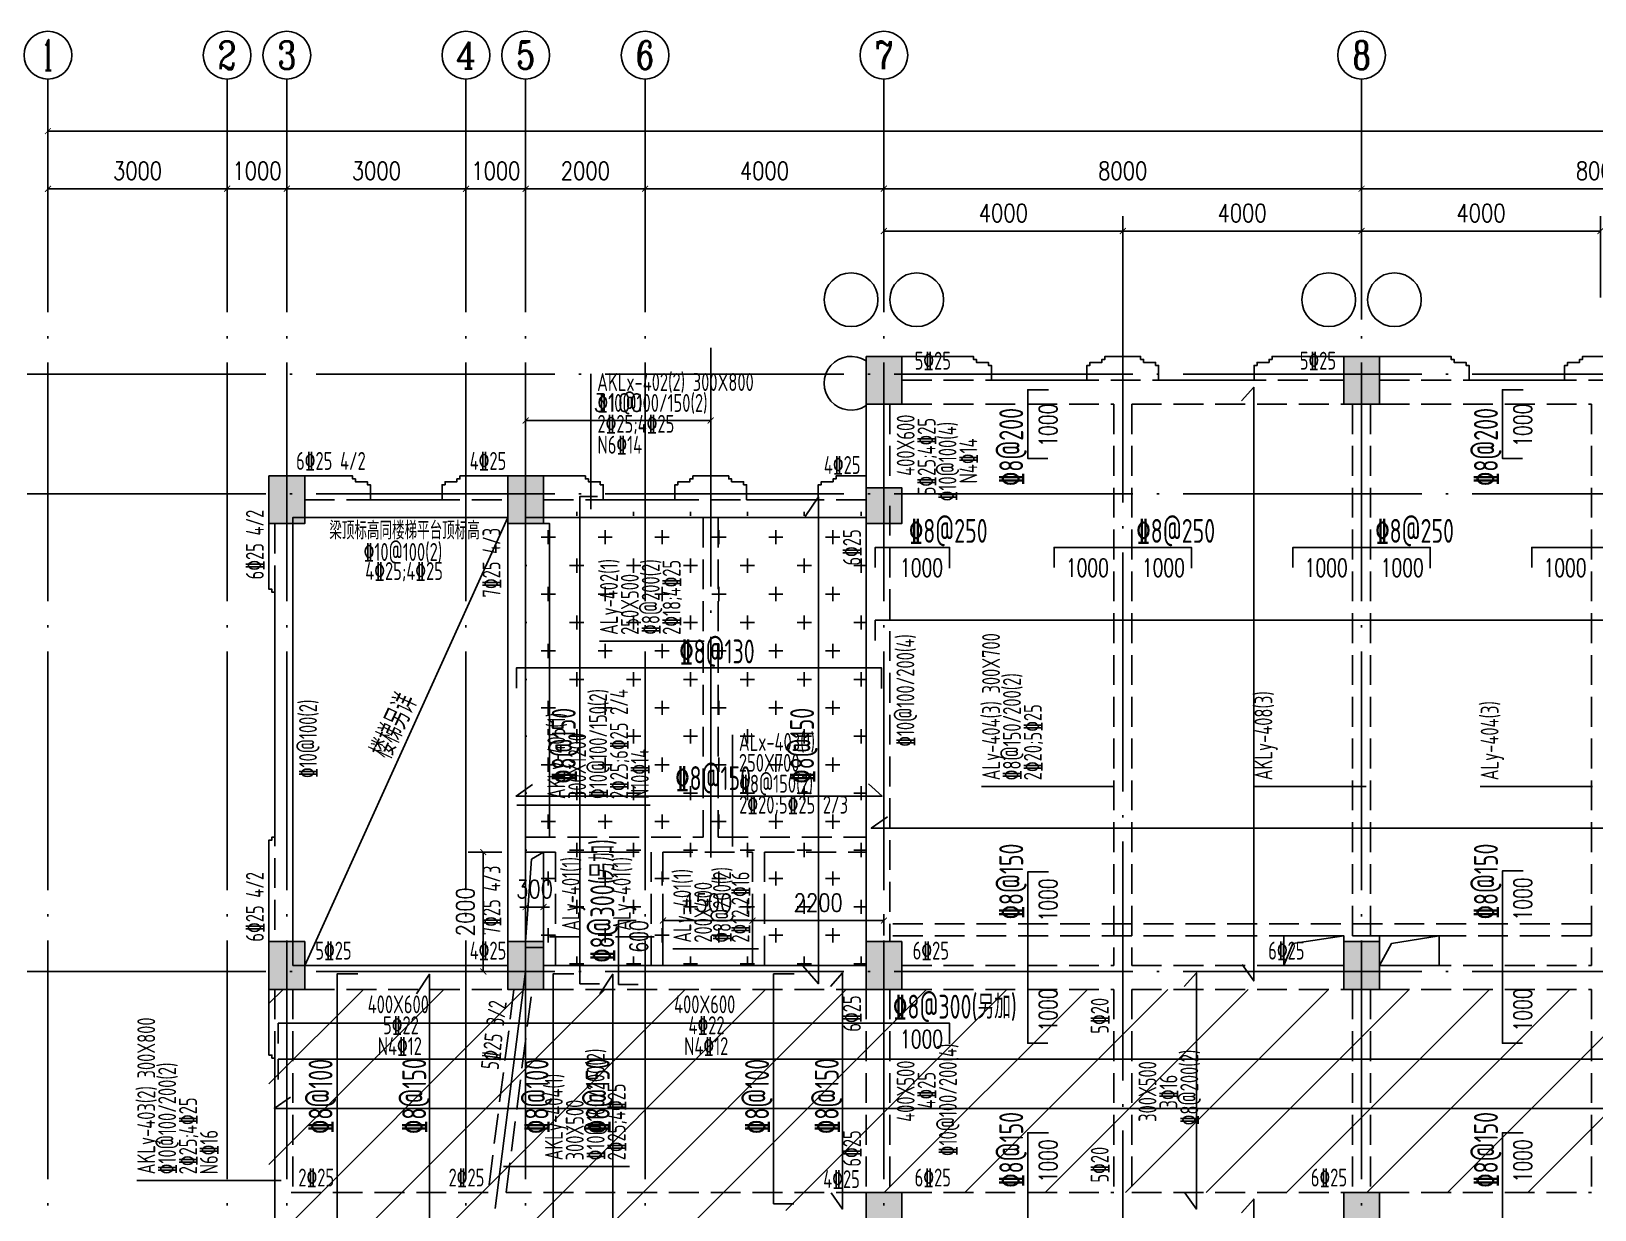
# Model space of a CAD drawing. Header units: millimetres. Extents: x 2998490 to 15040601, y 444546 to 7822218.
# Drawn here: x 14137990 to 14164175, y 7591313 to 7611047 of the extents above; entities that cross this region are included whole.
import ezdxf
from ezdxf.enums import TextEntityAlignment as Align

# ---------------------------------------------------------------- set-up
doc = ezdxf.new("R2010")
doc.units = ezdxf.units.MM
doc.header["$LTSCALE"] = 2000
doc.linetypes.add('DASH', pattern=[0.35, 0.25, -0.1])
doc.linetypes.add('DOTE', pattern=[2.42, 2, -0.2, 0.02, -0.2])
for name, color, linetype in [('3-AXIS', 3, 'Continuous'), ('3-AXIS_TEXT', 7, 'Continuous'), ('3-ban', 84, 'Continuous'), ('3-ban-hatch', 9, 'Continuous'), ('3-ban-rein', 1, 'Continuous'), ('3-ban-TEXT', 7, 'Continuous'), ('3-column-DOWN', 232, 'Continuous'), ('3-COLUMN-UP', 2, 'Continuous'), ('3-dote', 43, 'DOTE'), ('3-HATCH', 8, 'Continuous'), ('3-liang-rein-X', 54, 'Continuous'), ('3-liang-rein-Y', 130, 'Continuous'), ('3-liang-R截面-X', 50, 'Continuous'), ('3-liang-R截面-Y', 70, 'Continuous'), ('3-liang-s-1', 44, 'Continuous'), ('3-liang-xu', 120, 'DASH'), ('3-装饰线脚', 7, 'Continuous'), ('AXIS', 3, 'Continuous'), ('AXIS_TEXT', 7, 'Continuous')]:
    doc.layers.add(name, color=color, linetype=linetype)
doc.layers.add('3-零部件', color=73, linetype='Continuous', lineweight=5)
doc.styles.add('_TCH_AXIS', font='COMPLEX', dxfattribs={"bigfont": 'GBCBIG'})
doc.styles.add('COMPLEX', font='COMPLEX')
doc.styles.add('DIM_FONT', font='SIMPLEX', dxfattribs={"width": 0.8, "bigfont": 'HZTXT'})
doc.styles.add('TJ1', font='tj-romans1.shx', dxfattribs={"width": 0.8, "bigfont": 'tj-hztxt1.shx'})
doc.styles.add('TSSD_Rein', font='Tssdeng.shx', dxfattribs={"width": 0.7, "bigfont": 'hztxt.shx'})
doc.dimstyles.new('DIMN100', dxfattribs={"dimtxt": 300, "dimasz": 100, "dimexe": 250, "dimexo": 300, "dimgap": 150, "dimtad": 1, "dimdec": 0, "dimzin": 0, "dimdsep": 46, "dimtxsty": 'DIM_FONT', "dimblk": 'ARCHTICK', "dimcen": 0.09, "dimclrt": 7, "dimazin": 2, "dimtfac": 1, "dimtdec": 0, "dimtix": 1, "dimtmove": 2, "dimatfit": 3, "dimldrblk": 'ARCHTICK', "dimfxl": 0, "dimtolj": 1, "dimtzin": 0, "dimarcsym": 0})

# ---------------------------------------------------------------- blocks, each defined once
blk = doc.blocks.new('_ArchTick')
at = {"color": 0, "linetype": 'ByBlock', "const_width": 0.15}
blk.add_lwpolyline([(-0.5, -0.5), (0.5, 0.5)], dxfattribs=at)
blk = doc.blocks.new('*D465')
at = {"layer": 'AXIS', "color": 0, "lineweight": -2}
for p, q in [((14138270, 7607234), (14138270, 7608660)), ((14141270, 7607234), (14141270, 7608660)), ((14138270, 7608410), (14141270, 7608410))]:
    blk.add_line(p, q, dxfattribs=at)
at = {"layer": 'Defpoints', "color": 0}
for p in [(14141270, 7608410), (14138270, 7606934), (14141270, 7606934)]:
    blk.add_point(p, dxfattribs=at)
at = {"layer": 'AXIS', "color": 0, "lineweight": -2, "xscale": 100, "yscale": 100, "zscale": 100, "rotation": 180}
blk.add_blockref('_ArchTick', (14138270, 7608410), dxfattribs=at)
at = {"layer": 'AXIS', "color": 0, "lineweight": -2, "xscale": 100, "yscale": 100, "zscale": 100}
blk.add_blockref('_ArchTick', (14141270, 7608410), dxfattribs=at)
at = {"layer": 'AXIS', "color": 7, "insert": (14139770, 7608710), "char_height": 300, "attachment_point": 5, "style": 'DIM_FONT'}
blk.add_mtext('\\A1;3000', dxfattribs=at)
blk = doc.blocks.new('*D466')
at = {"layer": 'AXIS', "color": 0, "lineweight": -2}
for p, q in [((14141270, 7607234), (14141270, 7608660)), ((14142270, 7607234), (14142270, 7608660)), ((14141270, 7608410), (14141170, 7608410)), ((14141270, 7608410), (14142270, 7608410)), ((14142270, 7608410), (14142370, 7608410))]:
    blk.add_line(p, q, dxfattribs=at)
at = {"layer": 'Defpoints', "color": 0}
for p in [(14142270, 7608410), (14141270, 7606934), (14142270, 7606934)]:
    blk.add_point(p, dxfattribs=at)
at = {"layer": 'AXIS', "color": 0, "lineweight": -2, "xscale": 100, "yscale": 100, "zscale": 100}
blk.add_blockref('_ArchTick', (14141270, 7608410), dxfattribs=at)
at = {"layer": 'AXIS', "color": 0, "lineweight": -2, "xscale": 100, "yscale": 100, "zscale": 100, "rotation": 180}
blk.add_blockref('_ArchTick', (14142270, 7608410), dxfattribs=at)
at = {"layer": 'AXIS', "color": 7, "insert": (14141770, 7608710), "char_height": 300, "attachment_point": 5, "style": 'DIM_FONT'}
blk.add_mtext('\\A1;1000', dxfattribs=at)
blk = doc.blocks.new('*D467')
at = {"layer": 'AXIS', "color": 0, "lineweight": -2}
for p, q in [((14142270, 7607234), (14142270, 7608660)), ((14145271, 7607234), (14145271, 7608660)), ((14142270, 7608410), (14145271, 7608410))]:
    blk.add_line(p, q, dxfattribs=at)
at = {"layer": 'Defpoints', "color": 0}
for p in [(14145271, 7608410), (14142270, 7606934), (14145271, 7606934)]:
    blk.add_point(p, dxfattribs=at)
at = {"layer": 'AXIS', "color": 0, "lineweight": -2, "xscale": 100, "yscale": 100, "zscale": 100, "rotation": 180}
blk.add_blockref('_ArchTick', (14142270, 7608410), dxfattribs=at)
at = {"layer": 'AXIS', "color": 0, "lineweight": -2, "xscale": 100, "yscale": 100, "zscale": 100}
blk.add_blockref('_ArchTick', (14145271, 7608410), dxfattribs=at)
at = {"layer": 'AXIS', "color": 7, "insert": (14143771, 7608710), "char_height": 300, "attachment_point": 5, "style": 'DIM_FONT'}
blk.add_mtext('\\A1;3000', dxfattribs=at)
blk = doc.blocks.new('*D468')
at = {"layer": 'AXIS', "color": 0, "lineweight": -2}
for p, q in [((14145271, 7607234), (14145271, 7608660)), ((14146270, 7607234), (14146270, 7608660)), ((14145271, 7608410), (14145171, 7608410)), ((14145271, 7608410), (14146270, 7608410)), ((14146270, 7608410), (14146370, 7608410))]:
    blk.add_line(p, q, dxfattribs=at)
at = {"layer": 'Defpoints', "color": 0}
for p in [(14146270, 7608410), (14145271, 7606934), (14146270, 7606934)]:
    blk.add_point(p, dxfattribs=at)
at = {"layer": 'AXIS', "color": 0, "lineweight": -2, "xscale": 100, "yscale": 100, "zscale": 100}
blk.add_blockref('_ArchTick', (14145271, 7608410), dxfattribs=at)
at = {"layer": 'AXIS', "color": 0, "lineweight": -2, "xscale": 100, "yscale": 100, "zscale": 100, "rotation": 180}
blk.add_blockref('_ArchTick', (14146270, 7608410), dxfattribs=at)
at = {"layer": 'AXIS', "color": 7, "insert": (14145771, 7608710), "char_height": 300, "attachment_point": 5, "style": 'DIM_FONT'}
blk.add_mtext('\\A1;1000', dxfattribs=at)
blk = doc.blocks.new('*D469')
at = {"layer": 'AXIS', "color": 0, "lineweight": -2}
for p, q in [((14146270, 7607234), (14146270, 7608660)), ((14148270, 7607234), (14148270, 7608660)), ((14146270, 7608410), (14148270, 7608410))]:
    blk.add_line(p, q, dxfattribs=at)
at = {"layer": 'Defpoints', "color": 0}
for p in [(14148270, 7608410), (14146270, 7606934), (14148270, 7606934)]:
    blk.add_point(p, dxfattribs=at)
at = {"layer": 'AXIS', "color": 0, "lineweight": -2, "xscale": 100, "yscale": 100, "zscale": 100, "rotation": 180}
blk.add_blockref('_ArchTick', (14146270, 7608410), dxfattribs=at)
at = {"layer": 'AXIS', "color": 0, "lineweight": -2, "xscale": 100, "yscale": 100, "zscale": 100}
blk.add_blockref('_ArchTick', (14148270, 7608410), dxfattribs=at)
at = {"layer": 'AXIS', "color": 7, "insert": (14147270, 7608710), "char_height": 300, "attachment_point": 5, "style": 'DIM_FONT'}
blk.add_mtext('\\A1;2000', dxfattribs=at)
blk = doc.blocks.new('*D470')
at = {"layer": 'AXIS', "color": 0, "lineweight": -2}
for p, q in [((14148270, 7607234), (14148270, 7608660)), ((14152270, 7607234), (14152270, 7608660)), ((14148270, 7608410), (14152270, 7608410))]:
    blk.add_line(p, q, dxfattribs=at)
at = {"layer": 'Defpoints', "color": 0}
for p in [(14152270, 7608410), (14148270, 7606934), (14152270, 7606934)]:
    blk.add_point(p, dxfattribs=at)
at = {"layer": 'AXIS', "color": 0, "lineweight": -2, "xscale": 100, "yscale": 100, "zscale": 100, "rotation": 180}
blk.add_blockref('_ArchTick', (14148270, 7608410), dxfattribs=at)
at = {"layer": 'AXIS', "color": 0, "lineweight": -2, "xscale": 100, "yscale": 100, "zscale": 100}
blk.add_blockref('_ArchTick', (14152270, 7608410), dxfattribs=at)
at = {"layer": 'AXIS', "color": 7, "insert": (14150270, 7608710), "char_height": 300, "attachment_point": 5, "style": 'DIM_FONT'}
blk.add_mtext('\\A1;4000', dxfattribs=at)
blk = doc.blocks.new('*D471')
at = {"layer": 'AXIS', "color": 0, "lineweight": -2}
for p, q in [((14152270, 7607234), (14152270, 7608660)), ((14160270, 7607234), (14160270, 7608660)), ((14152270, 7608410), (14160270, 7608410))]:
    blk.add_line(p, q, dxfattribs=at)
at = {"layer": 'Defpoints', "color": 0}
for p in [(14160270, 7608410), (14152270, 7606934), (14160270, 7606934)]:
    blk.add_point(p, dxfattribs=at)
at = {"layer": 'AXIS', "color": 0, "lineweight": -2, "xscale": 100, "yscale": 100, "zscale": 100, "rotation": 180}
blk.add_blockref('_ArchTick', (14152270, 7608410), dxfattribs=at)
at = {"layer": 'AXIS', "color": 0, "lineweight": -2, "xscale": 100, "yscale": 100, "zscale": 100}
blk.add_blockref('_ArchTick', (14160270, 7608410), dxfattribs=at)
at = {"layer": 'AXIS', "color": 7, "insert": (14156270, 7608710), "char_height": 300, "attachment_point": 5, "style": 'DIM_FONT'}
blk.add_mtext('\\A1;8000', dxfattribs=at)
blk = doc.blocks.new('*D472')
at = {"layer": 'AXIS', "color": 0, "lineweight": -2}
for p, q in [((14160270, 7607234), (14160270, 7608660)), ((14168270, 7607234), (14168270, 7608660)), ((14160270, 7608410), (14168270, 7608410))]:
    blk.add_line(p, q, dxfattribs=at)
at = {"layer": 'Defpoints', "color": 0}
for p in [(14168270, 7608410), (14160270, 7606934), (14168270, 7606934)]:
    blk.add_point(p, dxfattribs=at)
at = {"layer": 'AXIS', "color": 0, "lineweight": -2, "xscale": 100, "yscale": 100, "zscale": 100, "rotation": 180}
blk.add_blockref('_ArchTick', (14160270, 7608410), dxfattribs=at)
at = {"layer": 'AXIS', "color": 0, "lineweight": -2, "xscale": 100, "yscale": 100, "zscale": 100}
blk.add_blockref('_ArchTick', (14168270, 7608410), dxfattribs=at)
at = {"layer": 'AXIS', "color": 7, "insert": (14164270, 7608710), "char_height": 300, "attachment_point": 5, "style": 'DIM_FONT'}
blk.add_mtext('\\A1;8000', dxfattribs=at)
blk = doc.blocks.new('_AXISO')
blk.add_circle((0, 0), 0.5)
at = {"layer": '3-AXIS_TEXT', "style": 'COMPLEX', "width": 1.041667}
blk.add_attdef('A', text='', height=0.56, dxfattribs=at).set_placement((-0.25, -0.28), (0.25, -0.28), align=Align.FIT)
blk = doc.blocks.new('*D479')
at = {"layer": 'AXIS', "color": 0, "lineweight": -2}
for p, q in [((14138270, 7607536), (14138270, 7609626)), ((14214520, 7607536), (14214520, 7609626)), ((14138270, 7609376), (14214520, 7609376))]:
    blk.add_line(p, q, dxfattribs=at)
at = {"layer": 'Defpoints', "color": 0}
for p in [(14214520, 7609376), (14138270, 7607236), (14214520, 7607236)]:
    blk.add_point(p, dxfattribs=at)
at = {"layer": 'AXIS', "color": 0, "lineweight": -2, "xscale": 100, "yscale": 100, "zscale": 100, "rotation": 180}
blk.add_blockref('_ArchTick', (14138270, 7609376), dxfattribs=at)
at = {"layer": 'AXIS', "color": 0, "lineweight": -2, "xscale": 100, "yscale": 100, "zscale": 100}
blk.add_blockref('_ArchTick', (14214520, 7609376), dxfattribs=at)
at = {"layer": 'AXIS', "color": 7, "insert": (14180271, 7609676), "char_height": 300, "attachment_point": 5, "style": 'DIM_FONT'}
blk.add_mtext('\\A1;76250', dxfattribs=at)
blk = doc.blocks.new('*D1151')
at = {"layer": '3-零部件', "color": 0, "lineweight": -2}
for p, q in [((14152270, 7606350), (14152270, 7607952)), ((14152270, 7607702), (14156270, 7607702)), ((14156270, 7606305), (14156270, 7607952))]:
    blk.add_line(p, q, dxfattribs=at)
at = {"layer": 'Defpoints', "color": 0}
for p in [(14156270, 7607702), (14152270, 7606050), (14156270, 7606005)]:
    blk.add_point(p, dxfattribs=at)
at = {"layer": '3-零部件', "color": 0, "lineweight": -2, "xscale": 100, "yscale": 100, "zscale": 100, "rotation": 180}
blk.add_blockref('_ArchTick', (14152270, 7607702), dxfattribs=at)
at = {"layer": '3-零部件', "color": 0, "lineweight": -2, "xscale": 100, "yscale": 100, "zscale": 100}
blk.add_blockref('_ArchTick', (14156270, 7607702), dxfattribs=at)
at = {"layer": '3-零部件', "color": 7, "insert": (14154270, 7608002), "char_height": 300, "attachment_point": 5, "style": 'DIM_FONT'}
blk.add_mtext('\\A1;4000', dxfattribs=at)
blk = doc.blocks.new('*D1152')
at = {"layer": '3-零部件', "color": 0, "lineweight": -2}
for p, q in [((14156270, 7606305), (14156270, 7607952)), ((14156270, 7607702), (14160270, 7607702)), ((14160270, 7606218), (14160270, 7607952))]:
    blk.add_line(p, q, dxfattribs=at)
at = {"layer": 'Defpoints', "color": 0}
for p in [(14160270, 7607702), (14156270, 7606005), (14160270, 7605918)]:
    blk.add_point(p, dxfattribs=at)
at = {"layer": '3-零部件', "color": 0, "lineweight": -2, "xscale": 100, "yscale": 100, "zscale": 100, "rotation": 180}
blk.add_blockref('_ArchTick', (14156270, 7607702), dxfattribs=at)
at = {"layer": '3-零部件', "color": 0, "lineweight": -2, "xscale": 100, "yscale": 100, "zscale": 100}
blk.add_blockref('_ArchTick', (14160270, 7607702), dxfattribs=at)
at = {"layer": '3-零部件', "color": 7, "insert": (14158270, 7608002), "char_height": 300, "attachment_point": 5, "style": 'DIM_FONT'}
blk.add_mtext('\\A1;4000', dxfattribs=at)
blk = doc.blocks.new('*D1153')
at = {"layer": '3-零部件', "color": 0, "lineweight": -2}
for p, q in [((14160270, 7606218), (14160270, 7607952)), ((14160270, 7607702), (14164270, 7607702)), ((14164270, 7606589), (14164270, 7607952))]:
    blk.add_line(p, q, dxfattribs=at)
at = {"layer": 'Defpoints', "color": 0}
for p in [(14164270, 7607702), (14164270, 7606289), (14160270, 7605918)]:
    blk.add_point(p, dxfattribs=at)
at = {"layer": '3-零部件', "color": 0, "lineweight": -2, "xscale": 100, "yscale": 100, "zscale": 100, "rotation": 180}
blk.add_blockref('_ArchTick', (14160270, 7607702), dxfattribs=at)
at = {"layer": '3-零部件', "color": 0, "lineweight": -2, "xscale": 100, "yscale": 100, "zscale": 100}
blk.add_blockref('_ArchTick', (14164270, 7607702), dxfattribs=at)
at = {"layer": '3-零部件', "color": 7, "insert": (14162270, 7608002), "char_height": 300, "attachment_point": 5, "style": 'DIM_FONT'}
blk.add_mtext('\\A1;4000', dxfattribs=at)
blk = doc.blocks.new('*D1635')
at = {"layer": '3-ban', "color": 0, "lineweight": -2}
for p, q in [((14146270, 7604252), (14146270, 7604778)), ((14149370, 7604252), (14149370, 7604778)), ((14146270, 7604528), (14149370, 7604528))]:
    blk.add_line(p, q, dxfattribs=at)
at = {"layer": 'Defpoints', "color": 0}
for p in [(14149370, 7604528), (14146270, 7603952), (14149370, 7603952)]:
    blk.add_point(p, dxfattribs=at)
at = {"layer": '3-ban', "color": 0, "lineweight": -2, "xscale": 100, "yscale": 100, "zscale": 100, "rotation": 180}
blk.add_blockref('_ArchTick', (14146270, 7604528), dxfattribs=at)
at = {"layer": '3-ban', "color": 0, "lineweight": -2, "xscale": 100, "yscale": 100, "zscale": 100}
blk.add_blockref('_ArchTick', (14149370, 7604528), dxfattribs=at)
at = {"layer": '3-ban', "color": 7, "insert": (14147820, 7604828), "char_height": 300, "attachment_point": 5, "style": 'DIM_FONT'}
blk.add_mtext('\\A1;3100', dxfattribs=at)
blk = doc.blocks.new('*D1636')
at = {"layer": '3-ban', "color": 0, "lineweight": -2}
for p, q in [((14146270, 7596382), (14146170, 7596382)), ((14146570, 7596382), (14146270, 7596382)), ((14146270, 7596252), (14146270, 7596132)), ((14146570, 7596382), (14146670, 7596382)), ((14146570, 7596252), (14146570, 7596132))]:
    blk.add_line(p, q, dxfattribs=at)
at = {"layer": 'Defpoints', "color": 0}
for p in [(14146270, 7596552), (14146570, 7596552), (14146270, 7596382)]:
    blk.add_point(p, dxfattribs=at)
at = {"layer": '3-ban', "color": 0, "lineweight": -2, "xscale": 100, "yscale": 100, "zscale": 100}
blk.add_blockref('_ArchTick', (14146270, 7596382), dxfattribs=at)
at = {"layer": '3-ban', "color": 0, "lineweight": -2, "xscale": 100, "yscale": 100, "zscale": 100, "rotation": 180}
blk.add_blockref('_ArchTick', (14146570, 7596382), dxfattribs=at)
at = {"layer": '3-ban', "color": 7, "insert": (14146420, 7596682), "char_height": 300, "attachment_point": 5, "style": 'DIM_FONT'}
blk.add_mtext('\\A1;300', dxfattribs=at)
blk = doc.blocks.new('*D1637')
at = {"layer": '3-ban', "color": 0, "lineweight": -2}
for p, q in [((14148570, 7596187), (14148570, 7595905)), ((14150070, 7596187), (14150070, 7595905)), ((14148570, 7596155), (14150070, 7596155))]:
    blk.add_line(p, q, dxfattribs=at)
at = {"layer": 'Defpoints', "color": 0}
for p in [(14148570, 7596487), (14150070, 7596487), (14150070, 7596155)]:
    blk.add_point(p, dxfattribs=at)
at = {"layer": '3-ban', "color": 0, "lineweight": -2, "xscale": 100, "yscale": 100, "zscale": 100, "rotation": 180}
blk.add_blockref('_ArchTick', (14148570, 7596155), dxfattribs=at)
at = {"layer": '3-ban', "color": 0, "lineweight": -2, "xscale": 100, "yscale": 100, "zscale": 100}
blk.add_blockref('_ArchTick', (14150070, 7596155), dxfattribs=at)
at = {"layer": '3-ban', "color": 7, "insert": (14149320, 7596455), "char_height": 300, "attachment_point": 5, "style": 'DIM_FONT'}
blk.add_mtext('\\A1;1500', dxfattribs=at)
blk = doc.blocks.new('*D1638')
at = {"layer": '3-ban', "color": 0, "lineweight": -2}
for p, q in [((14150070, 7596187), (14150070, 7595905)), ((14152270, 7596220), (14152270, 7595905)), ((14150070, 7596155), (14152270, 7596155))]:
    blk.add_line(p, q, dxfattribs=at)
at = {"layer": 'Defpoints', "color": 0}
for p in [(14150070, 7596487), (14152270, 7596520), (14152270, 7596155)]:
    blk.add_point(p, dxfattribs=at)
at = {"layer": '3-ban', "color": 0, "lineweight": -2, "xscale": 100, "yscale": 100, "zscale": 100, "rotation": 180}
blk.add_blockref('_ArchTick', (14150070, 7596155), dxfattribs=at)
at = {"layer": '3-ban', "color": 0, "lineweight": -2, "xscale": 100, "yscale": 100, "zscale": 100}
blk.add_blockref('_ArchTick', (14152270, 7596155), dxfattribs=at)
at = {"layer": '3-ban', "color": 7, "insert": (14151170, 7596455), "char_height": 300, "attachment_point": 5, "style": 'DIM_FONT'}
blk.add_mtext('\\A1;2200', dxfattribs=at)
blk = doc.blocks.new('*D1639')
at = {"layer": '3-ban', "color": 0, "lineweight": -2}
for p, q in [((14145870, 7597302), (14145310, 7597302)), ((14145560, 7597302), (14145560, 7595302)), ((14145670, 7595302), (14145310, 7595302))]:
    blk.add_line(p, q, dxfattribs=at)
at = {"layer": 'Defpoints', "color": 0}
for p in [(14146170, 7597302), (14145560, 7595302), (14145970, 7595302)]:
    blk.add_point(p, dxfattribs=at)
at = {"layer": '3-ban', "color": 0, "lineweight": -2, "xscale": 100, "yscale": 100, "zscale": 100}
for p, rotation in [((14145560, 7597302), 90), ((14145560, 7595302), 270)]:
    blk.add_blockref('_ArchTick', p, dxfattribs=dict(at, rotation=rotation))
at = {"layer": '3-ban', "color": 7, "insert": (14145260, 7596302), "char_height": 300, "attachment_point": 5, "rotation": 90, "style": 'DIM_FONT'}
blk.add_mtext('\\A1;2000', dxfattribs=at)

msp = doc.modelspace()

# ---------------------------------------------------------------- hatches: boundary and pattern name
at = {"layer": '3-ban-hatch'}
h = msp.add_hatch(dxfattribs=at)
h.set_pattern_fill('CROSS', color=8, scale=75, style=0)
h.set_pattern_definition([(0, (-2e-09, -84100), (476.25, 476.25), [238.125, -714.375]), (90, (119.06, -84219.06), (-476.25, 476.25), [238.125, -714.375])])
h.paths.add_polyline_path([(14146570.3, 7603002), (14146570.3, 7602902), (14146270.3, 7602902), (14146270.3, 7595702), (14146570.3, 7595702), (14146570.3, 7595402), (14151970.3, 7595402), (14151970.3, 7603002)])
h = msp.add_hatch(dxfattribs=at)
h.set_pattern_fill('ANSI31', color=8, scale=300, style=0)
h.set_pattern_definition([(45, (14.5, -84100), (-673.51921, 673.51921), [])])
h.paths.add_polyline_path([(14141970.3, 7595002), (14141970.3, 7588602), (14141381.5, 7588602), (14140876.7, 7588297.4), (14138273.2, 7585694.7), (14138044.1, 7585140.6), (14138044.1, 7581461.7), (14138274.4, 7580908.1), (14140876.5, 7578306), (14141430.6, 7578077), (14145109.9, 7578077), (14145663.9, 7578306.2), (14148265.6, 7580907.9), (14148495.3, 7581461.7), (14148495.3, 7583002), (14151970.3, 7583002), (14151970.3, 7588602), (14149970.3, 7588602), (14149970.3, 7591300), (14151970.3, 7591302), (14151970.3, 7591602), (14214820.3, 7591602), (14214820.3, 7595002)])
at = {"layer": '3-HATCH'}
for points in [[(14151970.3, 7605602), (14152570.3, 7605602), (14152570.3, 7604802), (14151970.3, 7604802)], [(14159970.3, 7605602), (14160570.3, 7605602), (14160570.3, 7604802), (14159970.3, 7604802)], [(14141970.3, 7603602), (14142570.3, 7603602), (14142570.3, 7602802), (14141970.3, 7602802)], [(14145970.3, 7603602), (14146570.3, 7603602), (14146570.3, 7602802), (14145970.3, 7602802)], [(14151970.3, 7602802), (14152570.3, 7602802), (14152570.3, 7603402), (14151970.3, 7603402)], [(14141970.3, 7595802), (14142570.3, 7595802), (14142570.3, 7595002), (14141970.3, 7595002)], [(14145970.3, 7595802), (14146570.3, 7595802), (14146570.3, 7595002), (14145970.3, 7595002)], [(14151970.3, 7595802), (14152570.3, 7595802), (14152570.3, 7595002), (14151970.3, 7595002)], [(14159970.3, 7595802), (14160570.3, 7595802), (14160570.3, 7595002), (14159970.3, 7595002)], [(14151970.3, 7591602), (14152570.3, 7591602), (14152570.3, 7590802), (14151970.3, 7590802)], [(14159970.3, 7591602), (14160570.3, 7591602), (14160570.3, 7590802), (14159970.3, 7590802)]]:
    msp.add_hatch(color=256, dxfattribs=at).paths.add_polyline_path(points)

# ---------------------------------------------------------------- linework, layer by layer
at = {"layer": '3-AXIS', "color": 15, "linetype": 'DOTE'}
for p, q in [((14138270.3, 7577302), (14138270.3, 7607234.2)), ((14141269.9, 7577302), (14141269.9, 7607234.2)), ((14142270.3, 7577302), (14142270.3, 7607234.2)), ((14145270.8, 7577302), (14145270.8, 7607234.2)), ((14146270.3, 7577302), (14146270.3, 7607234.2)), ((14148270.3, 7577302), (14148270.3, 7607234.2)), ((14152270.3, 7577302), (14152270.3, 7607234.2)), ((14160270.3, 7577302), (14160270.3, 7607234.2)), ((14214520.3, 7605302), (14134833, 7605302)), ((14214520.3, 7603302), (14134833, 7603302)), ((14214520.3, 7595302), (14134833, 7595302)), ((14146270.3, 7595302), (14145382.3, 7588401.3))]:
    msp.add_line(p, q, dxfattribs=at)
at = {"layer": '3-ban'}
msp.add_lwpolyline([(14146270.3, 7597552), (14146670.3, 7597552), (14146670.3, 7602802), (14146270.3, 7602802)], close=True, dxfattribs=at)
at = {"layer": '3-ban-rein'}
for points in [[(14158271.2, 7595418.1), (14158464.6, 7595144.4), (14158464.6, 7605086.7), (14158261.6, 7604857.4)], [(14155017.8, 7603893), (14154679.8, 7603893), (14154679.8, 7605043), (14155025.8, 7605043)], [(14162967.8, 7603893), (14162629.8, 7603893), (14162629.8, 7605043), (14162975.8, 7605043)], [(14147472, 7603256.8), (14147179.9, 7603256.8), (14147179.9, 7595098.4), (14147509.2, 7595098.4)], [(14150954.1, 7602922.9), (14151172.1, 7603248.5), (14151172.1, 7595098.4), (14150874.6, 7595440.6)], [(14152126.5, 7602065.7), (14152126.5, 7602403.7), (14153370.3, 7602403.7), (14153370.3, 7602057.7)], [(14155120.3, 7602065.7), (14155120.3, 7602403.7), (14157420.3, 7602403.7), (14157420.3, 7602057.7)], [(14159120.3, 7602065.7), (14159120.3, 7602403.7), (14161420.3, 7602403.7), (14161420.3, 7602057.7)], [(14163120.3, 7602065.7), (14163120.3, 7602403.7), (14165420.3, 7602403.7), (14165420.3, 7602057.7)], [(14152126.5, 7600845.4), (14152126.5, 7601183.3), (14214717.6, 7601183.3), (14214717.6, 7600837.3)], [(14146115.5, 7600046.7), (14146115.5, 7600384.7), (14152230.3, 7600384.7), (14152230.3, 7600038.6)], [(14146383.6, 7598434.2), (14146110, 7598240.7), (14152239.5, 7598240.7), (14152010.1, 7598443.8)], [(14152332.3, 7597893.8), (14152058.6, 7597700.4), (14214719.7, 7597700.4), (14214490.4, 7597903.4)], [(14155017.8, 7594102), (14154679.8, 7594102), (14154679.8, 7596971.1), (14155025.8, 7596971.1)], [(14162967.8, 7594102), (14162629.8, 7594102), (14162629.8, 7596987.5), (14162975.8, 7596987.5)], [(14148118.8, 7596156.9), (14147826.8, 7596156.9), (14147826.8, 7595087.1), (14148156, 7595087.1)], [(14143450.9, 7590502), (14143112.9, 7590502), (14143112.9, 7595262.4), (14143458.9, 7595262.4)], [(14144439.9, 7594930.4), (14144657.9, 7595256), (14144657.9, 7588452), (14144360.4, 7588794.1)], [(14147068.5, 7590502), (14146730.6, 7590502), (14146730.6, 7595262.4), (14147076.6, 7595262.4)], [(14147510.5, 7594930.4), (14147728.5, 7595256), (14147728.5, 7588452), (14147431, 7588794.1)], [(14150760.5, 7591413.7), (14150422.5, 7591413.7), (14150422.5, 7595262.4), (14150768.5, 7595262.4)], [(14151384.3, 7591597.8), (14151577.8, 7591324.1), (14151577.8, 7595281.4), (14151374.7, 7595052)], [(14157310.7, 7591597.8), (14157504.1, 7591324.1), (14157504.1, 7595281.4), (14157301, 7595052)], [(14142126.5, 7594098.2), (14142126.5, 7594436.1), (14153370.3, 7594436.1), (14153370.3, 7594090.1)], [(14142126.5, 7593495.5), (14142126.5, 7593833.4), (14214703.5, 7593833.4), (14214703.5, 7593487.4)], [(14142332.3, 7593199.5), (14142058.6, 7593006.1), (14214719.7, 7593006.1), (14214490.4, 7593209.2)], [(14155017.8, 7589626.3), (14154679.8, 7589626.3), (14154679.8, 7592602), (14155025.8, 7592602)], [(14162967.8, 7589643.7), (14162629.8, 7589643.7), (14162629.8, 7592602), (14162975.8, 7592602)], [(14158271.2, 7581777.7), (14158464.6, 7581504.1), (14158464.6, 7591492.3), (14158261.6, 7591262.9)]]:
    msp.add_lwpolyline(points, dxfattribs=at)
at = {"layer": '3-column-DOWN'}
for points in [[(14151970.3, 7605602), (14152570.3, 7605602), (14152570.3, 7604802), (14151970.3, 7604802)], [(14159970.3, 7605602), (14160570.3, 7605602), (14160570.3, 7604802), (14159970.3, 7604802)], [(14141970.3, 7603602), (14142570.3, 7603602), (14142570.3, 7602802), (14141970.3, 7602802)], [(14145970.3, 7603602), (14146570.3, 7603602), (14146570.3, 7602802), (14145970.3, 7602802)], [(14141970.3, 7595802), (14142570.3, 7595802), (14142570.3, 7595002), (14141970.3, 7595002)], [(14145970.3, 7595802), (14146570.3, 7595802), (14146570.3, 7595002), (14145970.3, 7595002)], [(14151970.3, 7595802), (14152570.3, 7595802), (14152570.3, 7595002), (14151970.3, 7595002)], [(14159970.3, 7595802), (14160570.3, 7595802), (14160570.3, 7595002), (14159970.3, 7595002)], [(14151970.3, 7591602), (14152570.3, 7591602), (14152570.3, 7590802), (14151970.3, 7590802)], [(14159970.3, 7591602), (14160570.3, 7591602), (14160570.3, 7590802), (14159970.3, 7590802)]]:
    msp.add_lwpolyline(points, close=True, dxfattribs=at)
at = {"layer": '3-COLUMN-UP'}
for points in [[(14151970.3, 7605602), (14152570.3, 7605602), (14152570.3, 7604802), (14151970.3, 7604802)], [(14159970.3, 7605602), (14160570.3, 7605602), (14160570.3, 7604802), (14159970.3, 7604802)], [(14141970.3, 7603602), (14142570.3, 7603602), (14142570.3, 7602802), (14141970.3, 7602802)], [(14145970.3, 7603602), (14146570.3, 7603602), (14146570.3, 7602802), (14145970.3, 7602802)], [(14151970.3, 7602802), (14152570.3, 7602802), (14152570.3, 7603402), (14151970.3, 7603402)], [(14141970.3, 7595802), (14142570.3, 7595802), (14142570.3, 7595002), (14141970.3, 7595002)], [(14145970.3, 7595802), (14146570.3, 7595802), (14146570.3, 7595002), (14145970.3, 7595002)], [(14151970.3, 7595802), (14152570.3, 7595802), (14152570.3, 7595002), (14151970.3, 7595002)], [(14159970.3, 7595802), (14160570.3, 7595802), (14160570.3, 7595002), (14159970.3, 7595002)], [(14151970.3, 7591602), (14152570.3, 7591602), (14152570.3, 7590802), (14151970.3, 7590802)], [(14159970.3, 7591602), (14160570.3, 7591602), (14160570.3, 7590802), (14159970.3, 7590802)]]:
    msp.add_lwpolyline(points, close=True, dxfattribs=at)
at = {"layer": '3-dote'}
for p, q in [((14156270.3, 7607158.4), (14156270.3, 7578976.8)), ((14149370.3, 7605746.6), (14149370.3, 7597210.5))]:
    msp.add_line(p, q, dxfattribs=at)
at = {"layer": '3-liang-R截面-X'}
for p, q in [((14147359.8, 7605308.6), (14147359.8, 7603043.8)), ((14149733.5, 7599263.9), (14149733.5, 7597395.5))]:
    msp.add_line(p, q, dxfattribs=at)
at = {"layer": '3-liang-R截面-Y'}
for p, q in [((14147505.1, 7600834.6), (14149259.8, 7600834.6)), ((14153904.9, 7598399.7), (14156134.8, 7598399.7)), ((14158465.9, 7598399.7), (14160345.9, 7598399.7)), ((14162254.9, 7598399.7), (14164134.8, 7598399.7)), ((14146123.2, 7598084.9), (14148353.2, 7598084.9)), ((14146667.2, 7595880.5), (14147171.7, 7595880.5)), ((14147773.6, 7595880.5), (14148424.7, 7595880.5)), ((14148733.2, 7595680.5), (14150170, 7595680.5)), ((14145901.7, 7592035.3), (14148009.9, 7592035.3)), ((14139756.1, 7591802), (14142176.6, 7591802))]:
    msp.add_line(p, q, dxfattribs=at)
at = {"layer": '3-liang-s-1'}
for p, q in [((14151970.3, 7605039), (14151970.3, 7603402)), ((14142570.3, 7595402), (14145970.3, 7602902))]:
    msp.add_line(p, q, dxfattribs=at)
for points in [[(14152270.3, 7605602), (14153770.3, 7605602), (14153770.3, 7605552), (14153820.3, 7605552), (14153820.3, 7605502), (14154020.3, 7605502), (14154020.3, 7605452), (14154070.3, 7605452), (14154070.3, 7605202), (14155670.3, 7605202), (14155670.3, 7605452), (14155720.3, 7605452), (14155720.3, 7605502), (14155920.3, 7605502), (14155920.3, 7605552), (14155970.3, 7605552), (14155970.3, 7605602), (14156570.3, 7605602), (14156570.3, 7605552), (14156620.3, 7605552), (14156620.3, 7605502), (14156820.3, 7605502), (14156820.3, 7605452), (14156870.3, 7605452), (14156870.3, 7605202), (14158470.3, 7605202), (14158470.3, 7605452), (14158520.3, 7605452), (14158520.3, 7605502), (14158720.3, 7605502.2), (14158720.3, 7605552), (14158770.3, 7605552), (14158770.3, 7605602), (14160270.3, 7605602)], [(14160270.3, 7605602), (14161770.3, 7605602), (14161770.3, 7605552), (14161820.3, 7605552), (14161820.3, 7605502), (14162020.3, 7605502), (14162020.3, 7605452), (14162070.3, 7605452), (14162070.3, 7605202), (14163670.3, 7605202), (14163670.3, 7605452), (14163720.3, 7605452), (14163720.3, 7605502), (14163920.3, 7605502), (14163920.3, 7605552), (14163970.3, 7605552), (14163970.3, 7605602), (14164570.3, 7605602)], [(14142070.3, 7589752), (14142070.3, 7593852), (14142020.3, 7593852), (14142020.3, 7593902), (14141970.3, 7593902), (14141970.3, 7597502), (14142020.3, 7597502), (14142020.3, 7597552), (14142070.3, 7597552), (14142070.3, 7601652), (14142020.3, 7601652), (14142020.3, 7601702), (14141970.3, 7601702), (14141970.3, 7603602), (14143370.3, 7603602), (14143370.3, 7603552), (14143420.3, 7603552), (14143420.3, 7603502), (14143620.3, 7603502), (14143620.3, 7603452), (14143670.3, 7603452), (14143670.3, 7603202), (14144870.3, 7603202), (14144870.3, 7603452), (14144920.3, 7603452), (14144920.3, 7603502), (14145120.3, 7603502), (14145120.3, 7603552), (14145170.3, 7603552), (14145170.3, 7603602), (14147270.3, 7603602), (14147270.3, 7603552), (14147320.3, 7603552), (14147320.3, 7603502), (14147520.3, 7603502), (14147520.3, 7603452), (14147570.3, 7603452), (14147570.3, 7603202), (14148770.3, 7603202), (14148770.3, 7603452), (14148820.3, 7603452), (14148820.3, 7603502), (14149020.3, 7603502), (14149020.3, 7603552), (14149070.3, 7603552), (14149070.3, 7603602), (14149670.3, 7603602), (14149670.3, 7603552), (14149720.3, 7603552), (14149720.3, 7603502), (14149920.3, 7603502), (14149920.3, 7603452), (14149970.3, 7603452), (14149970.3, 7603202), (14151170.3, 7603202), (14151170.3, 7603452), (14151220.3, 7603452), (14151220.3, 7603502), (14151420.3, 7603502), (14151420.3, 7603552), (14151470.3, 7603552), (14151470.3, 7603602), (14151970.3, 7603602)], [(14146570.3, 7602902), (14146570.3, 7602902), (14146270.3, 7602902), (14146270.3, 7595702), (14146570.3, 7595702), (14146570.3, 7595402), (14151970.3, 7595402), (14151970.3, 7602902), (14146570.3, 7602902)], [(14146270.3, 7595802), (14146366.8, 7597182.7), (14146570.3, 7597302)], [(14158970.3, 7595402), (14159120.3, 7595768.6), (14159970.3, 7595902)], [(14160570.3, 7595402), (14160770.3, 7595768.6), (14161570.3, 7595902)]]:
    msp.add_lwpolyline(points, dxfattribs=at)
for points in [[(14142370.3, 7595402), (14145970.3, 7595402), (14145970.3, 7602902), (14142370.3, 7602902)], [(14146270.3, 7597302), (14146570.3, 7597302), (14146570.3, 7595802), (14146270.3, 7595802)], [(14158970.3, 7595402), (14159970.3, 7595402), (14159970.3, 7595902), (14158970.3, 7595902)], [(14160570.3, 7595402), (14161570.3, 7595402), (14161570.3, 7595902), (14160570.3, 7595902)]]:
    msp.add_lwpolyline(points, close=True, dxfattribs=at)
at = {"layer": '3-liang-xu'}
for p, q in [((14152570.3, 7605202), (14159970.3, 7605202)), ((14160570.3, 7605202), (14167970.3, 7605202)), ((14151970.3, 7604802), (14151970.3, 7603202)), ((14152370.3, 7604802), (14152370.3, 7603402)), ((14152570.3, 7604802), (14156120.3, 7604802)), ((14156120.3, 7604802), (14156120.3, 7595402)), ((14156420.3, 7604802), (14156420.3, 7595402)), ((14156420.3, 7604802), (14159970.3, 7604802)), ((14160120.3, 7604802), (14160120.3, 7595802)), ((14160420.3, 7604802), (14160420.3, 7595802)), ((14160570.3, 7604802), (14164120.3, 7604802)), ((14164120.3, 7604802), (14164120.3, 7595402)), ((14142570.3, 7603202), (14145970.3, 7603202)), ((14146570.3, 7603202), (14151970.3, 7603202)), ((14152370.3, 7603102), (14152370.3, 7595802)), ((14142070.3, 7602802), (14142070.3, 7595802)), ((14142370.3, 7602802), (14142370.3, 7595802)), ((14142570.3, 7602902), (14145970.3, 7602902)), ((14145970.3, 7602802), (14145970.3, 7595802)), ((14146270.3, 7602802), (14146270.3, 7597552)), ((14146570.3, 7602902), (14149245.3, 7602902)), ((14149245.3, 7602902), (14149245.3, 7597552)), ((14149495.3, 7602902), (14149495.3, 7597552)), ((14149495.3, 7602902), (14151970.3, 7602902)), ((14151970.3, 7602902), (14151970.3, 7597552)), ((14146270.3, 7597552), (14149245.3, 7597552)), ((14149495.3, 7597552), (14151970.3, 7597552)), ((14146270.3, 7597302), (14148370.3, 7597302)), ((14146270.3, 7597302), (14146270.3, 7595802)), ((14146570.3, 7597302), (14146570.3, 7595802)), ((14146770.3, 7597302), (14146770.3, 7595402)), ((14148370.3, 7595402), (14148370.3, 7597302)), ((14148570.3, 7595402), (14148570.3, 7597302)), ((14148570.3, 7597302), (14150070.3, 7597302)), ((14150070.3, 7595402), (14150070.3, 7597302)), ((14150270.3, 7595402), (14150270.3, 7597302)), ((14150270.3, 7597302), (14151970.3, 7597302)), ((14151970.3, 7597302), (14151970.3, 7595802)), ((14214520.3, 7596102), (14152370.3, 7596102)), ((14214520.3, 7595902), (14152370.3, 7595902)), ((14142570.3, 7595402), (14145970.3, 7595402)), ((14146570.3, 7595402), (14148370.3, 7595402)), ((14148570.3, 7595402), (14150070.3, 7595402)), ((14150270.3, 7595402), (14151970.3, 7595402)), ((14152570.3, 7595402), (14156120.3, 7595402)), ((14156420.3, 7595402), (14159970.3, 7595402)), ((14160570.3, 7595402), (14164120.3, 7595402)), ((14142070.3, 7595002), (14142070.3, 7588602)), ((14142370.3, 7595002), (14142370.3, 7591602)), ((14142570.3, 7595002), (14145970.3, 7595002)), ((14146074.4, 7595002), (14145640.3, 7591602)), ((14145942.7, 7591602), (14146376.8, 7595002)), ((14146570.3, 7595002), (14151970.3, 7595002)), ((14151970.3, 7595002), (14151970.3, 7591602)), ((14152370.3, 7595002), (14152370.3, 7591602)), ((14152570.3, 7595002), (14156120.3, 7595002)), ((14156120.3, 7595002), (14156120.3, 7591602)), ((14156420.3, 7595002), (14156420.3, 7591602)), ((14156420.3, 7595002), (14159970.3, 7595002)), ((14160120.3, 7595002), (14160120.3, 7591602)), ((14160420.3, 7595002), (14160420.3, 7591602)), ((14160570.3, 7595002), (14164120.3, 7595002)), ((14164120.3, 7595002), (14164120.3, 7591602)), ((14145640.3, 7591602), (14142270.3, 7591602)), ((14151970.3, 7591602), (14145942.7, 7591602)), ((14152570.3, 7591602), (14156120.3, 7591602)), ((14156420.3, 7591602), (14159970.3, 7591602)), ((14160568.4, 7591602), (14164120.3, 7591602))]:
    msp.add_line(p, q, dxfattribs=at)
at = {"layer": '3-装饰线脚'}
for centre in [(14151720.3, 7606552), (14152820.3, 7606552), (14159720.3, 7606552), (14160820.3, 7606552)]:
    msp.add_circle(centre, 450, dxfattribs=at)
msp.add_arc((14151720.3, 7605152), 450, 56.25101, 303.74899, dxfattribs=at)
at = {"layer": 'AXIS'}
for p, q in [((14138270.3, 7606934.2), (14138270.3, 7610246.6)), ((14141269.9, 7606934.2), (14141269.9, 7610246.6)), ((14142270.3, 7606934.2), (14142270.3, 7610246.6)), ((14145270.8, 7606934.2), (14145270.8, 7610246.6)), ((14146270.3, 7606934.2), (14146270.3, 7610246.6)), ((14148270.3, 7606934.2), (14148270.3, 7610246.6)), ((14152270.3, 7606934.2), (14152270.3, 7610246.6)), ((14160270.3, 7606934.2), (14160270.3, 7610246.6))]:
    msp.add_line(p, q, dxfattribs=at)

# ---------------------------------------------------------------- block references
ref = msp.add_blockref('_AXISO', (14138270.3, 7610646.6), dxfattribs=dict(at, xscale=-800, yscale=800, zscale=800, rotation=180))
ref.add_attrib('A', '1', dxfattribs={"layer": 'AXIS_TEXT', "height": 514.7, "style": '_TCH_AXIS'}).set_placement((14138160, 7610389.3), (14138380.6, 7610389.3), align=Align.FIT)
ref = msp.add_blockref('_AXISO', (14141269.9, 7610646.6), dxfattribs=dict(at, xscale=-800, yscale=800, zscale=800, rotation=180))
ref.add_attrib('A', '2', dxfattribs={"layer": 'AXIS_TEXT', "height": 465.9, "style": '_TCH_AXIS'}).set_placement((14141114.6, 7610413.7), (14141425.2, 7610413.7), align=Align.FIT)
ref = msp.add_blockref('_AXISO', (14142270.3, 7610646.6), dxfattribs=dict(at, xscale=-800, yscale=800, zscale=800, rotation=180))
ref.add_attrib('A', '3', dxfattribs={"layer": 'AXIS_TEXT', "height": 465.9, "style": '_TCH_AXIS'}).set_placement((14142115, 7610413.7), (14142425.6, 7610413.7), align=Align.FIT)
ref = msp.add_blockref('_AXISO', (14145270.8, 7610646.6), dxfattribs=dict(at, xscale=-800, yscale=800, zscale=800, rotation=180))
ref.add_attrib('A', '4', dxfattribs={"layer": 'AXIS_TEXT', "height": 445.4, "style": '_TCH_AXIS'}).set_placement((14145101.1, 7610423.9), (14145440.4, 7610423.9), align=Align.FIT)
ref = msp.add_blockref('_AXISO', (14146270.3, 7610646.6), dxfattribs=dict(at, xscale=-800, yscale=800, zscale=800, rotation=180))
ref.add_attrib('A', '5', dxfattribs={"layer": 'AXIS_TEXT', "height": 465.9, "style": '_TCH_AXIS'}).set_placement((14146115, 7610413.7), (14146425.6, 7610413.7), align=Align.FIT)
ref = msp.add_blockref('_AXISO', (14148270.3, 7610646.6), dxfattribs=dict(at, xscale=-800, yscale=800, zscale=800, rotation=180))
ref.add_attrib('A', '6', dxfattribs={"layer": 'AXIS_TEXT', "height": 465.9, "style": '_TCH_AXIS'}).set_placement((14148115, 7610413.7), (14148425.6, 7610413.7), align=Align.FIT)
ref = msp.add_blockref('_AXISO', (14152270.3, 7610646.6), dxfattribs=dict(at, xscale=-800, yscale=800, zscale=800, rotation=180))
ref.add_attrib('A', '7', dxfattribs={"layer": 'AXIS_TEXT', "height": 465.9, "style": '_TCH_AXIS'}).set_placement((14152115, 7610413.7), (14152425.6, 7610413.7), align=Align.FIT)
ref = msp.add_blockref('_AXISO', (14160270.3, 7610646.6), dxfattribs=dict(at, xscale=-800, yscale=800, zscale=800, rotation=180))
ref.add_attrib('A', '8', dxfattribs={"layer": 'AXIS_TEXT', "height": 465.9, "style": '_TCH_AXIS'}).set_placement((14160115, 7610413.7), (14160425.6, 7610413.7), align=Align.FIT)

# ---------------------------------------------------------------- texts
at = {"layer": '3-ban', "style": 'TSSD_Rein', "width": 0.7}
for s, rotation, p in [('%%1328@200', 89.99419, (14154602.7, 7603431.8, -5065)), ('%%1328@200', 89.99419, (14162552.7, 7603431.8, -5065)), ('%%1328@250', 359.99419, (14152688.5, 7602480.8, -5065)), ('%%1328@250', 359.99419, (14156499, 7602480.8, -5065)), ('%%1328@250', 359.99419, (14160499, 7602480.8, -5065)), ('%%1328@130', 359.99419, (14148842.5, 7600461.7, -5065)), ('%%1328@150', 90.00581, (14147107.8, 7598447.7, -5065)), ('%%1328@150', 90.00581, (14151100, 7598447.7, -5065)), ('%%1328@150', 359.99419, (14148774.5, 7598340.7, -5065)), ('%%1328@300(另加)', 90.00581, (14147754.6, 7595448.2, -5065)), ('%%1328@150', 89.99419, (14154602.7, 7596174.4, -5065)), ('%%1328@150', 89.99419, (14162552.7, 7596174.4, -5065)), ('%%1328@300(另加)', 359.99419, (14152424.3, 7594513.2, -5065)), ('%%1328@100', 89.99419, (14143035.8, 7592581.2, -5065)), ('%%1328@150', 89.99419, (14144603.9, 7592581.2, -5065)), ('%%1328@100', 89.99419, (14146653.5, 7592581.2, -5065)), ('%%1328@150', 89.99419, (14147677.1, 7592581.2, -5065)), ('%%1328@100', 89.99419, (14150345.5, 7592581.2, -5065)), ('%%1328@150', 89.99419, (14151513.6, 7592581.2, -5065)), ('%%1328@150', 89.99419, (14154602.7, 7591680.6, -5065)), ('%%1328@150', 89.99419, (14162552.7, 7591680.6, -5065))]:
    msp.add_text(s, height=400, rotation=rotation, dxfattribs=at).set_placement(p)
at = {"layer": '3-ban-TEXT', "style": 'TJ1', "width": 0.7}
for s, p in [('1000', (14155169.7, 7604089.9)), ('1000', (14163119.7, 7604089.9)), ('1000', (14155169.7, 7596141)), ('1000', (14163119.7, 7596157.4)), ('600', (14148316.6, 7595619.4)), ('1000', (14155169.7, 7594298.9)), ('1000', (14163119.7, 7594298.9)), ('1000', (14155169.7, 7591771.9)), ('1000', (14163119.7, 7591771.9))]:
    msp.add_text(s, height=300, rotation=90, dxfattribs=at).set_placement(p)
for p in [(14152540.2, 7601913.8), (14155317.2, 7601913.8), (14156590.2, 7601913.8), (14159317.2, 7601913.8), (14160590.2, 7601913.8), (14163317.2, 7601913.8), (14152540.2, 7594020.8)]:
    msp.add_text('1000', height=300, dxfattribs=at).set_placement(p)
at = {"layer": '3-liang-rein-X', "style": 'TSSD_Rein', "width": 0.7}
for s, p in [('5%%13225', (14152784.8, 7605380.2)), ('5%%13225', (14159234.8, 7605380.2)), ('%%13210@100/150(2)', (14147472.7, 7604672.7)), ('2%%13225;4%%13225', (14147472.7, 7604322.7)), ('N6%%13214', (14147472.7, 7603972.8)), ('6%%13225 4/2', (14142425.3, 7603702)), ('4%%13225', (14145332.2, 7603702)), ('4%%13225', (14151264.4, 7603633.7)), ('梁顶标高同楼梯平台顶标高', (14142982, 7602536.4)), ('%%13210@100(2)', (14143556.9, 7602177.1)), ('4%%13225;4%%13225', (14143583.4, 7601857.9)), ('%%1328@150(2)', (14149846.3, 7598296.3)), ('2%%13220;5%%13225 2/3', (14149846.3, 7597946.3)), ('5%%13225', (14142746.8, 7595502)), ('4%%13225', (14145332.9, 7595502)), ('6%%13225', (14152752.6, 7595502)), ('6%%13225', (14158706.4, 7595502)), ('5%%13222', (14143881.6, 7594252)), ('4%%13222', (14148997.5, 7594252)), ('N4%%13212', (14143792.8, 7593902)), ('N4%%13212', (14148924.2, 7593902)), ('2%%13225', (14142463, 7591702)), ('2%%13225', (14144979.2, 7591702)), ('6%%13225', (14152784.8, 7591702)), ('6%%13225', (14159419.5, 7591702)), ('4%%13225', (14151253.8, 7591675.6))]:
    msp.add_text(s, height=300, dxfattribs=at).set_placement(p)
at = {"layer": '3-liang-rein-Y', "style": 'TSSD_Rein', "width": 0.7}
for s, rotation, p in [('5%%13225;4%%13225', 90, (14153134.8, 7603275.9)), ('%%13210@100(4)', 90, (14153484.8, 7603176)), ('N4%%13214', 90, (14153834.8, 7603474.6)), ('6%%13225 4/2', 90, (14141884.8, 7601867.6)), ('7%%13225 4/3', 90, (14145847.5, 7601564.9)), ('6%%13225', 90, (14151884.8, 7602099.6)), ('%%1328@200(2)', 90, (14148514.8, 7600938.8)), ('2%%13218;4%%13225', 90, (14148864.8, 7600938.8)), ('%%13210@100/200(4)', 90, (14152780, 7599064.5)), ('%%1328@150/200(2)', 90, (14154564.5, 7598503.9)), ('%%13210@100(2)', 90, (14142774.6, 7598539.6)), ('%%13210@100/150(2)', 90, (14147632.9, 7598189.1)), ('2%%13225;6%%13225 2/4', 90, (14147982.9, 7598189.1)), ('2%%13220;5%%13225', 90, (14154914.5, 7598503.9)), ('N10%%13214', 90, (14148332.9, 7598189.1)), ('7%%13225 4/3', 90, (14145847.5, 7595909.3)), ('%%1328@200(2)', 90, (14149708.4, 7595784.7)), ('6%%13225 4/2', 90, (14141884.8, 7595801.9)), ('2%%13212;2%%13216', 90, (14150017.2, 7595784.7)), ('6%%13225', 90, (14151884.8, 7594294.7)), ('5%%13225 3/2', 83, (14145815, 7593645.7)), ('5%%13220', 90, (14156034.8, 7594260.8)), ('%%13210@100/200(2)', 90, (14147592.8, 7592139.5)), ('%%13210@100/200(4)', 90, (14153491.6, 7592209.3)), ('%%1328@200(2)', 90, (14157534.8, 7592726.9)), ('%%13210@100/200(2)', 90, (14140415.7, 7591906.2)), ('4%%13225', 90, (14153134.8, 7593007.5)), ('3%%13216', 90, (14157184.8, 7593007.5)), ('2%%13225;4%%13225', 90, (14147942.8, 7592139.5)), ('2%%13225;4%%13225', 90, (14140765.7, 7591906.2)), ('N6%%13216', 90, (14141115.7, 7591906.2)), ('6%%13225', 90, (14151884.8, 7592035.5)), ('5%%13220', 90, (14156034.8, 7591767.1))]:
    msp.add_text(s, height=300, rotation=rotation, dxfattribs=at).set_placement(p)
at = {"layer": '3-liang-R截面-X', "style": 'TSSD_Rein', "width": 0.7}
for s, p in [('AKLx-402(2) 300X800', (14147467.8, 7605022.7)), ('ALx-403(1)', (14149841.5, 7598996.3)), ('250X700', (14149841.5, 7598646.3)), ('400X600', (14143624.6, 7594602)), ('400X600', (14148756.1, 7594602))]:
    msp.add_text(s, height=300, dxfattribs=at).set_placement(p)
at = {"layer": '3-liang-R截面-Y', "style": 'TSSD_Rein', "width": 0.7}
for s, p in [('400X600', (14152784.8, 7603602.4)), ('ALy-402(1)', (14147814.8, 7600938.8)), ('250X500', (14148164.8, 7600938.8)), ('ALy-404(3) 300X700', (14154214.5, 7598503.9)), ('AKLy-408(3)', (14158775.6, 7598503.9)), ('AKLy-405(1)', (14146932.9, 7598189.1)), ('ALy-404(3)', (14162564.5, 7598503.9)), ('300X1200', (14147282.9, 7598189.1)), ('ALy-401(1)', (14147176.4, 7595984.7)), ('ALy-401(1)', (14148030.6, 7595984.7)), ('ALy-401(1)', (14149042.9, 7595784.7)), ('200X400', (14149392.9, 7595784.7)), ('AKLy-403(2) 300X800', (14140065.7, 7591906.2)), ('AKLy-404(1)', (14146892.8, 7592139.5)), ('400X500', (14152784.8, 7592784.7)), ('300X500', (14156834.8, 7592784.7)), ('300X500', (14147242.8, 7592139.5))]:
    msp.add_text(s, height=300, rotation=90, dxfattribs=at).set_placement(p)
at = {"layer": '3-liang-s-1', "style": 'TSSD_Rein', "width": 0.7}
msp.add_text('楼梯另详', height=400, rotation=65, dxfattribs=at).set_placement((14144007.6, 7598825.6))

# ---------------------------------------------------------------- dimensions: what is measured, and where the dimension line sits
at = {"layer": '3-ban'}
for base, p1, p2, picture, middle in [((14149370.3, 7604528.4), (14146270.3, 7603952), (14149370.3, 7603952), '*D1635', (14147820.3, 7604828.4)), ((14146270.3, 7596382), (14146570.3, 7596552), (14146270.3, 7596552), '*D1636', (14146420.3, 7596682)), ((14150070.3, 7596155.5), (14148570.3, 7596486.6), (14150070.3, 7596486.6), '*D1637', (14149320.3, 7596455.5)), ((14152270.3, 7596155.5), (14150070.3, 7596486.6), (14152270.3, 7596520.2), '*D1638', (14151170.3, 7596455.5))]:
    dim = msp.add_linear_dim(base=base, p1=p1, p2=p2, dimstyle='DIMN100', dxfattribs=at)
    dim.commit()
    dim.dimension.update_dxf_attribs({"geometry": picture, "text_midpoint": middle})
dim = msp.add_linear_dim(base=(14145559.7, 7595302), p1=(14146170.3, 7597302), p2=(14145970.3, 7595302), angle=90, dimstyle='DIMN100', dxfattribs=at)
dim.commit()
dim.dimension.update_dxf_attribs({"geometry": '*D1639', "text_midpoint": (14145259.7, 7596302)})
at = {"layer": '3-零部件'}
for base, p1, p2, picture, middle in [((14156270.3, 7607702.2), (14152270.3, 7606049.9), (14156270.3, 7606004.9), '*D1151', (14154270.3, 7608002.2)), ((14160270.3, 7607702.2), (14156270.3, 7606004.9), (14160270.3, 7605918.3), '*D1152', (14158270.3, 7608002.2)), ((14164270.3, 7607702.2), (14160270.3, 7605918.3), (14164270.3, 7606288.7), '*D1153', (14162270.3, 7608002.2))]:
    dim = msp.add_linear_dim(base=base, p1=p1, p2=p2, dimstyle='DIMN100', dxfattribs=at)
    dim.commit()
    dim.dimension.update_dxf_attribs({"geometry": picture, "text_midpoint": middle})
at = {"layer": 'AXIS'}
dim = msp.add_linear_dim(base=(14214520.3, 7609375.7), p1=(14138270.3, 7607235.8), p2=(14214520.3, 7607235.8), dimstyle='DIMN100', dxfattribs=at)
dim.commit()
dim.dimension.update_dxf_attribs({"geometry": '*D479', "text_midpoint": (14180271.1, 7609675.7), "dimtype": 160})
for p1, p2, distance, picture, middle in [((14138270.3, 7606934.2), (14141269.9, 7606934.2), 1476.1, '*D465', (14139770.1, 7608710.3)), ((14141269.9, 7606934.2), (14142270.3, 7606934.2), 1476.1, '*D466', (14141770.1, 7608710.3)), ((14142270.3073, 7606934.189), (14145270.7541, 7606934.189), 1476.1239, '*D467', (14143770.5307, 7608710.3129)), ((14145270.7541, 7606934.189), (14146270.3073, 7606934.189), 1476.1239, '*D468', (14145770.5307, 7608710.3129)), ((14146270.3, 7606934.2), (14148270.3, 7606934.2), 1476.1, '*D469', (14147270.3, 7608710.3)), ((14148270.3, 7606934.2), (14152270.3, 7606934.2), 1476.1, '*D470', (14150270.3, 7608710.3)), ((14152270.3, 7606934.2), (14160270.3, 7606934.2), 1476.1, '*D471', (14156270.3, 7608710.3)), ((14160270.3, 7606934.2), (14168270.3, 7606934.2), 1476.1, '*D472', (14164270.3, 7608710.3))]:
    dim = msp.add_aligned_dim(p1=p1, p2=p2, distance=distance, dimstyle='DIMN100', dxfattribs=at)
    dim.commit()
    dim.dimension.update_dxf_attribs({"geometry": picture, "text_midpoint": middle})

doc.saveas('drawing.dxf')
